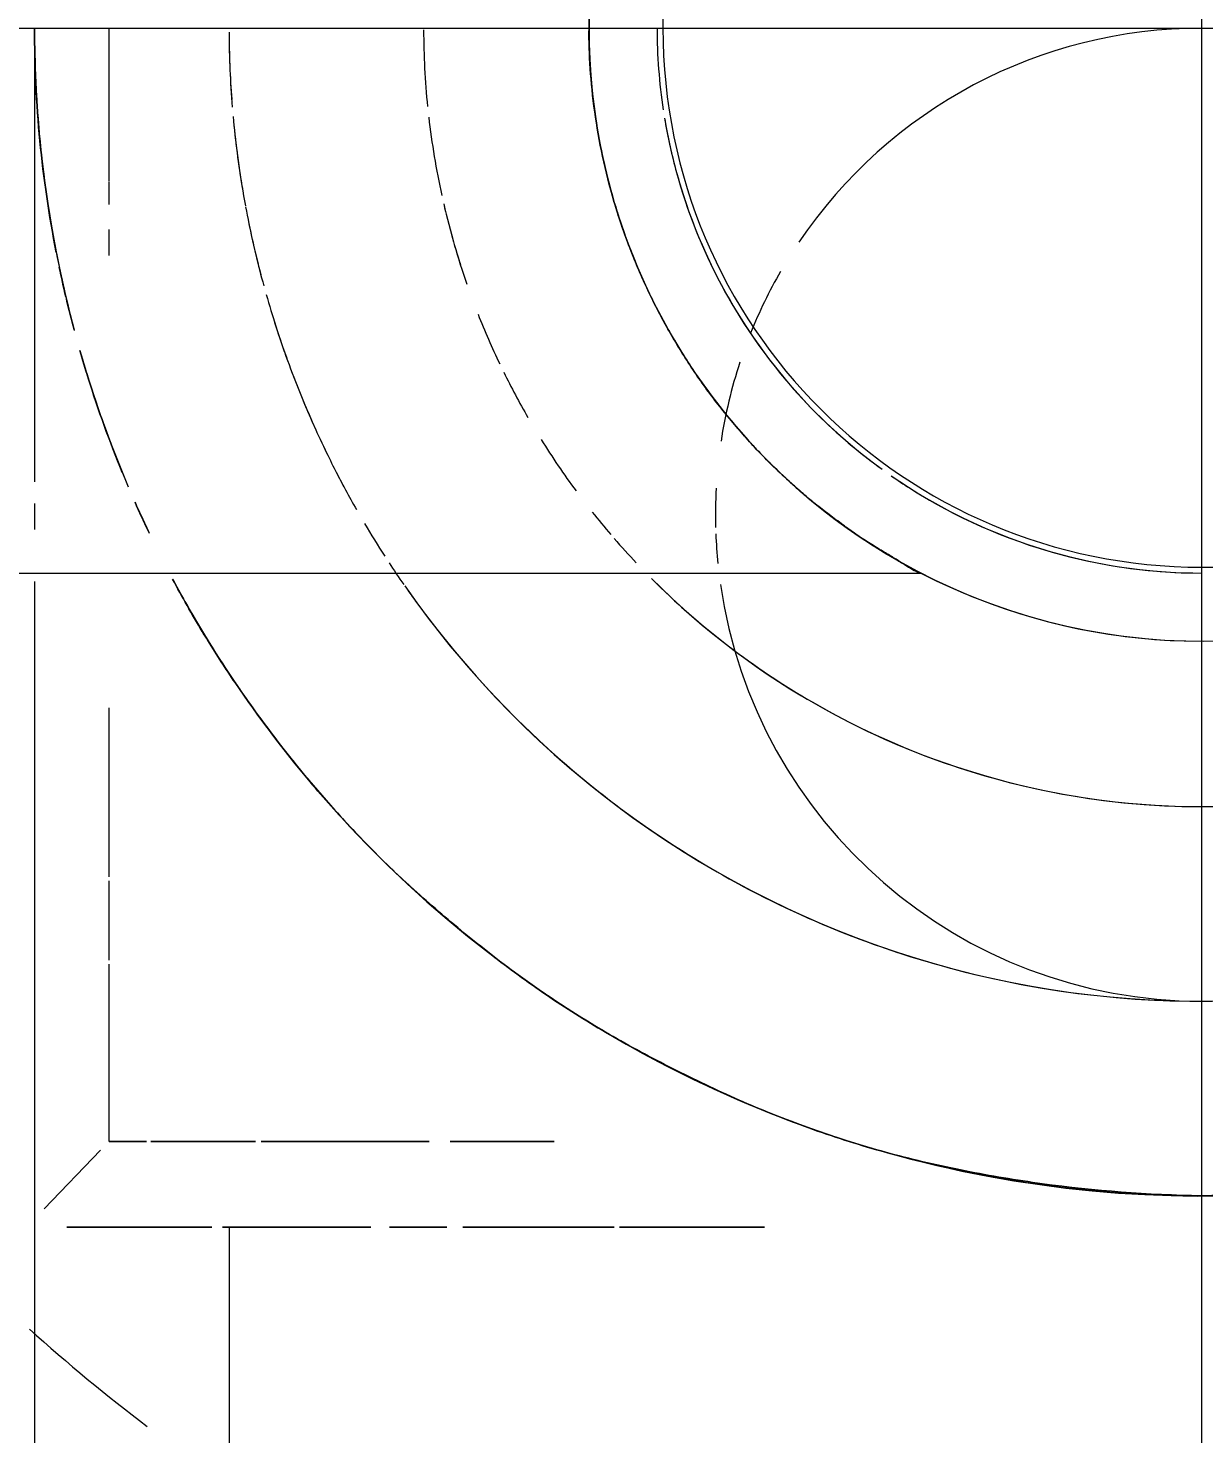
# Model space of a CAD drawing. Header units: metres. Extents: x 15 to 69.3, y -12.4 to 16.4.
# Drawn here: x 27.65739 to 27.6725, y 0.48194 to 0.5 of the extents above; entities that cross this region are included whole.
import ezdxf

# ---------------------------------------------------------------- set-up
doc = ezdxf.new("R2010")
doc.units = ezdxf.units.M
for name, color, linetype, lineweight in [('A-ANNO-DIMS', 7, 'Continuous', 5), ('A-ANNO-DIMS-25', 7, 'Continuous', 5), ('P-PIPE', 7, 'Continuous', 5), ('P-PIPE-CNTR', 7, 'Continuous', 5), ('P-SANR-FIXT', 7, 'Continuous', 5)]:
    doc.layers.add(name, color=color, linetype=linetype, lineweight=lineweight)
doc.styles.add('Century Gothic_4', font='GOTHIC.TTF', dxfattribs={"height": 0.03749999999999999})
doc.dimstyles.new('Setores_1_5_1', dxfattribs={"dimscale": 0.3048, "dimtxt": 0.03915631011440721, "dimasz": 0.2604166666666666, "dimexe": 0.1968503937007874, "dimexo": 0.1230314960629921, "dimgap": 0.1435367454068242, "dimtad": 1, "dimrnd": 0.01, "dimzin": 0, "dimdsep": 46, "dimtxsty": 'Century Gothic_4', "dimblk1": 'OBLIQUE', "dimblk2": 'OBLIQUE', "dimsah": 1, "dimcen": 0.09, "dimazin": 0, "dimtfac": 1, "dimtdec": 4, "dimtix": 1, "dimtmove": 0, "dimatfit": 3, "dimfxl": 1, "dimtvp": 1, "dimtolj": 1, "dimtzin": 0, "dimarcsym": 2})

# ---------------------------------------------------------------- blocks, each defined once
blk = doc.blocks.new('UT_Ducha higiênica - UT_Ducha higiênica-3615605-AA')
at = {"layer": 'P-SANR-FIXT', "color": 253, "true_color": 0xa6a6a6}
for p, q in [((-12.99567345524176, 0.499921267546414), (-12.99567345524176, 0.4941715000674528)), ((-12.99567345524176, 0.4938943387181781), (-12.99567345524176, 0.4935594773499341))]:
    blk.add_line(p, q, dxfattribs=at)
at = {"layer": 'P-SANR-FIXT'}
for p, q in [((-13.01117345524178, 0.4930000000000016), (-12.98428025795449, 0.4930000000000016)), ((-12.99567345524176, 0.4928920168572588), (-12.99567345524176, 0.4749999999999905))]:
    blk.add_line(p, q, dxfattribs=at)
at = {"layer": 'P-SANR-FIXT', "color": 253, "true_color": 0xa6a6a6}
for centre, radius, start, end in [((-12.9806734552417, 0.5), 0.007874580992597302, 6.822289791739245e-13, 180.0000000000003), ((-12.9806734552417, 0.5), 0.007874580992597302, 6.822289791739245e-13, 180.0000000000003), ((-12.9806734552417, 0.5), 0.006924652297968239, 168.2059020599233, 180.0000000000002), ((-12.98067345524178, 0.5), 0.01499999999999861, 180.3037569668564, 195.0000000000001), ((-12.9806734552417, 0.5), 0.007874580992595526, 180, 0), ((-12.9806734552417, 0.5), 0.007874580992595526, 180, 0), ((-12.9806734552417, 0.5), 0.00692465229796646, 180.0000000000001, 0), ((-12.98067345524178, 0.5), 0.01499999999999982, 196.0222052718168, 203.1213506043769), ((-12.98067345524178, 0.5), 0.01499999999999877, 204.1079164798374, 205.625387403827), ((-12.98067345524178, 0.5), 0.01250000000000131, 214.9712508947905, 290.870778094406), ((-12.98067345524176, 0.5000000000000007), 0.009999999999998474, 225.0000000000004, 288.4913028496653), ((-12.98067345524178, 0.5), 0.01499999999999948, 211.6947638326224, 222.0343820554275)]:
    blk.add_arc(centre, radius, start, end, dxfattribs=at)
at = {"layer": 'P-SANR-FIXT'}
for centre, radius, start, end in [((-12.9806734552417, 0.5), 0.007874580992597302, 6.822289791739245e-13, 180.0000000000003), ((-12.9806734552417, 0.5), 0.007874580992595526, 180, 0), ((-12.98067345524178, 0.5), 0.01499999999999975, 208.3745944723337, 292.4570949242017)]:
    blk.add_arc(centre, radius, start, end, dxfattribs=at)
at = {"layer": 'P-SANR-FIXT', "color": 254, "true_color": 0xdfdfdf}
for centre, radius, start, end in [((-12.9806734552417, 0.5), 0.007874580992597302, 120.1427071984726, 180.0000000000003), ((-12.98067345524178, 0.5), 0.01500000000000088, 180.3037569668569, 193.3176962214435), ((-12.98067345524178, 0.5), 0.01250000000000053, 180.2366182109467, 184.2063479693551), ((-12.98067345524176, 0.5000000000000007), 0.009999999999999112, 180.1359100770852, 185.786003582116), ((-12.9806734552417, 0.5), 0.007874580992595678, 180, 209.3829096236791), ((-12.98067345524179, 0.5000000000000092), 0.006999999999999829, 180, 188.6375226234605), ((-12.98067345524179, 0.5000000000000092), 0.006999999999999829, 180, 188.6375226234605), ((-12.98067345524178, 0.5), 0.01249999999999964, 185.2200063776544, 189.4773970808007), ((-12.98067345524176, 0.5000000000000007), 0.01000000000000007, 186.5624999999973, 192.4117640572744), ((-12.98067345524179, 0.5000000000000092), 0.007000000000001114, 189.496322209542, 234.0569333809021), ((-12.98067345524179, 0.5000000000000092), 0.007000000000000226, 189.4963222095408, 195.0000000000006), ((-12.98067345524179, 0.5000000000000092), 0.007000000000002448, 195.0000000000052, 224.9999999999993), ((-12.98067345524178, 0.5), 0.0125000000000015, 190.5763907439905, 194.6805557230547), ((-12.98067345524176, 0.5000000000000007), 0.0100000000000015, 193.0474852816745, 199.2041764538232), ((-12.98067345524178, 0.5), 0.01249999999999959, 195.8800879147087, 199.8351841764778), ((-12.98067345524176, 0.5000000000000007), 0.009999999999999645, 201.5624999999472, 205.5546525334757), ((-12.9806734552417, 0.5), 0.007874580992596638, 210.5673776765181, 240.0000000000031), ((-12.98067345524178, 0.5), 0.01249999999999978, 200.9801059551738, 204.3453914265829), ((-12.98067345524176, 0.5000000000000007), 0.01000000000000049, 206.2254013819032, 209.999999999894), ((-12.98067345524178, 0.5), 0.01499999999999722, 197.5082877629637, 203.1213506043738), ((-12.98067345524179, 0.5000000000000092), 0.007000000000001114, 224.999999999994, 234.0569333809021), ((-12.98067345524178, 0.5), 0.01249999999999982, 205.3546732271691, 208.0916945716871), ((-12.98067345524176, 0.5000000000000007), 0.01000000000000016, 211.9131426798555, 216.4815836154639), ((-12.98067345524179, 0.5000000000000092), 0.00700000000000145, 235.2310273686928, 269.9999999999996), ((-12.98067345524179, 0.5000000000000092), 0.007000000000001469, 235.2310273686932, 239.9999999999872), ((-12.98067345524178, 0.5), 0.01499999999999917, 204.1079164798385, 205.625387403828), ((-12.98067345524179, 0.5000000000000092), 0.00700000000000145, 240.0000000007049, 269.9999999999996), ((-12.98067345524176, 0.5000000000000007), 0.009999999999999815, 218.4374999998515, 220.5845242287455), ((-12.98067345524176, 0.5000000000000007), 0.01000000000000032, 220.9621276741069, 223.3944148815357), ((-12.9806734552417, 0.5), 0.007874580992596638, 240.4019693269605, 299.9999999999962), ((-12.98067345524178, 0.5), 0.01499999999999855, 208.3745944723322, 211.6947638326208), ((-12.98067345524178, 0.5), 0.01249999999999989, 214.9712508947876, 290.8707780944083), ((-12.98067345524176, 0.5000000000000007), 0.00999999999999851, 239.9999999999921, 288.4913028496654), ((-12.98067345524178, 0.5), 0.01499999999999771, 222.034382055424, 224.9999999999998), ((-12.98067345524178, 0.5), 0.01499999999999871, 226.3789540936333, 239.9348695129907), ((-12.98067345524178, 0.5), 0.01499999999999811, 240.0000000000015, 254.4979362410536), ((-12.98067345524178, 0.5), 0.01499999999999803, 254.999999999999, 285.0000000000001), ((-12.98067345524176, 0.5), 0.02249999999998575, 227.9683080098105, 232.9660544384043), ((-12.98067345524176, 0.5), 0.02249999999998575, 227.9683080098105, 232.9660544384043)]:
    blk.add_arc(centre, radius, start, end, dxfattribs=at)
at = {"layer": 'P-SANR-FIXT', "color": 7, "true_color": 0xf3f3f3}
for centre, radius, start, end in [((-12.98067345524178, 0.5), 0.01250000000000002, 180.2366182109472, 184.2063479693551), ((-12.98067345524176, 0.5000000000000007), 0.009999999999999249, 180.1359100770817, 185.7860035821125), ((-12.98067345524178, 0.5), 0.01250000000000034, 185.220006377655, 189.4773970808015), ((-12.98067345524176, 0.5000000000000007), 0.00999999999999989, 186.5625000000059, 192.411764057271), ((-12.98067345524178, 0.5), 0.01249999999999815, 190.576390743988, 194.6805557230552), ((-12.98067345524176, 0.5000000000000007), 0.01000000000000028, 193.0474852816697, 197.6813809569609), ((-12.98067345524178, 0.5), 0.01250000000000119, 195.8800879147108, 199.8351841764803), ((-12.98067345524178, 0.5), 0.01499999999999803, 193.4212472449663, 195), ((-12.98067345524176, 0.5000000000000007), 0.00999999999999909, 201.5624999999547, 205.5546525334725), ((-12.98067345524178, 0.5), 0.01499999999999945, 196.022205271817, 197.4832423373613), ((-12.98067345524178, 0.5), 0.01250000000000014, 200.9801059551748, 204.3453914265837), ((-12.98067345524176, 0.5000000000000007), 0.01000000000000128, 206.2254013819032, 209.999999999894), ((-12.98067345524178, 0.5), 0.01250000000000054, 205.3546732271707, 208.0916945716885), ((-12.98067345524176, 0.5000000000000007), 0.01000000000000101, 211.9131426798558, 216.4815836154648), ((-12.98067345524176, 0.5000000000000007), 0.01000000000000092, 218.4374999998531, 220.584524228741), ((-12.98067345524176, 0.5000000000000007), 0.009999999999999622, 220.9621276741038, 223.3944148815326), ((-12.98067345524176, 0.5000000000000007), 0.01000000000000147, 225.000000000008, 239.999999999857)]:
    blk.add_arc(centre, radius, start, end, dxfattribs=at)
at = {"layer": 'P-SANR-FIXT'}
for points, knots in [([(-12.9885480362343, 0.5), (-12.98854474814982, 0.5001533981529037), (-12.98853383109674, 0.5004473710641563), (-12.9885110613701, 0.500777425325057), (-12.98848425970254, 0.501016019920335), (-12.98845960466299, 0.5011816090876627), (-12.98843360072621, 0.5013333583706098), (-12.98840977006324, 0.5014708042318814), (-12.98838689999023, 0.5015933814801337), (-12.98835482628188, 0.5017363033173834), (-12.98830787333397, 0.5019314333450662), (-12.98829263331238, 0.5020000000000018), (-12.9882898208979, 0.5020000000000018)], [0, 0, 0, 0, 0.125, 0.25, 0.3125, 0.375, 0.4375, 0.5, 0.5625, 0.625, 0.75, 1, 1, 1, 1]), ([(-12.98428025795449, 0.4930000000000018), (-12.98429934186843, 0.4930000000000018), (-12.9843481825462, 0.4930210057822786), (-12.98445486569706, 0.4930843153777629), (-12.98455339391697, 0.4931479274532062), (-12.98467949906087, 0.4932253259400249), (-12.98483129402311, 0.4933146622454013), (-12.98499656886028, 0.4934154250368425), (-12.98516186665882, 0.4935282880690359), (-12.98532904122358, 0.4936516634472162), (-12.9855064020326, 0.4937834284536297), (-12.985686627571, 0.4939246746516761), (-12.98586476425506, 0.4940770649946302), (-12.98604201776929, 0.4942397359988164), (-12.98622164598014, 0.4944107035655497), (-12.98639989391494, 0.4945912428150969), (-12.98657362616791, 0.4947826470772285), (-12.98674424190479, 0.4949841923847041), (-12.98691345540652, 0.4951943763859976), (-12.9870782396176, 0.4954141188177311), (-12.98723567159279, 0.4956441423857179), (-12.98738715328217, 0.4958839053327756), (-12.98758366423916, 0.4962147776605745), (-12.98780804972206, 0.4966491437327665), (-12.98804093909326, 0.4972019080721016), (-12.98829971504076, 0.4979627882467036), (-12.98850265825997, 0.4989416874267582), (-12.98855254859358, 0.4996646796792813), (-12.9885480362343, 0.5)], [0, 0, 0, 0, 0.05555555555555555, 0.08333333333333333, 0.1111111111111111, 0.1388888888888889, 0.1666666666666667, 0.1944444444444444, 0.2222222222222222, 0.25, 0.2777777777777778, 0.3055555555555556, 0.3333333333333333, 0.361111111111111, 0.3888888888888888, 0.4166666666666666, 0.4444444444444444, 0.4722222222222222, 0.5, 0.5277777777777778, 0.5555555555555556, 0.5833333333333334, 0.6111111111111112, 0.6666666666666666, 0.7222222222222222, 0.7777777777777778, 0.8888888888888888, 1, 1, 1, 1]), ([(-12.9881869442073, 0.4870174161445041), (-12.98845133878249, 0.4871678795928431), (-12.98896423225897, 0.4874812016205357), (-12.98968780697739, 0.4879984241793218), (-12.99036632662248, 0.4885466817882834), (-12.99100197818028, 0.4891118411882339), (-12.99159255795142, 0.4896977428797219), (-12.9923188340934, 0.4905189077894745), (-12.99293354066764, 0.4913351359570827), (-12.99333430041032, 0.4919509520869509), (-12.99344650465815, 0.492132537796991)], [0.2857142857142857, 0.2857142857142857, 0.2857142857142857, 0.2857142857142857, 0.3214285714285714, 0.3571428571428571, 0.3928571428571428, 0.4285714285714285, 0.4642857142857143, 0.5, 0.5714285714285714, 0.6008468059628753, 0.6008468059628753, 0.6008468059628753, 0.6008468059628753])]:
    blk.add_open_spline(points, degree=3, knots=knots, dxfattribs=at)
at = {"layer": 'P-SANR-FIXT', "color": 253, "true_color": 0xa6a6a6}
for points, knots in [([(-12.9882898208979, 0.5020000000000018), (-12.98829263331238, 0.5020000000000018), (-12.98830787333397, 0.5019314333450662), (-12.98835482628188, 0.5017363033173834), (-12.98838689999023, 0.5015933814801337), (-12.98840977006324, 0.5014708042318814), (-12.98843360072621, 0.5013333583706098), (-12.98845960466299, 0.5011816090876628), (-12.98848425970254, 0.501016019920335), (-12.9885110613701, 0.5007774253250571), (-12.98853383109674, 0.5004473710641563), (-12.98854474814982, 0.5001533981529037), (-12.9885480362343, 0.5)], [0, 0, 0, 0, 0.25, 0.375, 0.4375, 0.5, 0.5625, 0.625, 0.6875, 0.75, 0.875, 1, 1, 1, 1]), ([(-12.9885480362343, 0.5), (-12.98855254859358, 0.4996646796792814), (-12.98850265840542, 0.4989416873827646), (-12.98829971464075, 0.4979627883676859), (-12.98804093978417, 0.4972019078631322), (-12.98780804708567, 0.49664914453015), (-12.98758367201196, 0.4962147753096681), (-12.98738713981841, 0.4958839094049303), (-12.98722310491462, 0.4956241449620156), (-12.98703823748424, 0.4953573039787963), (-12.98682959020424, 0.4950872466063159), (-12.98665164379957, 0.4948741761581228), (-12.98650887194854, 0.4947105434168598), (-12.98636286793099, 0.4945529904680925), (-12.98617694839793, 0.4943661734607848), (-12.98598972722664, 0.4941916836924792), (-12.9858427294772, 0.4940583748850874), (-12.9856941412331, 0.493930953619048), (-12.98550606517889, 0.4937825439161491), (-12.98532206066773, 0.4936464578936804), (-12.98518223631991, 0.4935443169422226), (-12.9850460180809, 0.4934471501305591), (-12.98487049779065, 0.4933377553012193), (-12.98470984995896, 0.4932430949781096), (-12.98459951260753, 0.4931768247085125), (-12.98450646335914, 0.493117128802866), (-12.98437180843404, 0.4930328087768886), (-12.98430411284691, 0.4930000000000018), (-12.98428025795449, 0.4930000000000018)], [0, 0, 0, 0, 0.1111111111111111, 0.2222222222222222, 0.2777777777777778, 0.3333333333333333, 0.3888888888888888, 0.4166666666666666, 0.4444444444444444, 0.4791666666666666, 0.5138888888888888, 0.548611111111111, 0.5659722222222221, 0.5833333333333333, 0.6180555555555555, 0.6527777777777777, 0.6701388888888888, 0.6875, 0.7222222222222222, 0.7569444444444444, 0.7743055555555556, 0.7916666666666667, 0.826388888888889, 0.8611111111111112, 0.8784722222222223, 0.8958333333333334, 0.9305555555555556, 1, 1, 1, 1]), ([(-12.99344650465815, 0.492132537796991), (-12.99347051846109, 0.4921714005276092), (-12.99362931319043, 0.4924313060471991), (-12.9937784417371, 0.4926955413188769), (-12.9938988761766, 0.4929215397203008)], [0.6008468059628753, 0.6008468059628753, 0.6008468059628753, 0.6008468059628753, 0.6071428571428571, 0.6428571428571428, 0.6428571428571428, 0.6428571428571428, 0.6428571428571428]), ([(-12.99344651785987, 0.4921325013576761), (-12.99333433631374, 0.4919508529865294), (-12.9930755611272, 0.4915529645403607), (-12.99263987158553, 0.4909471794049187), (-12.99213739530743, 0.4903132570480305), (-12.99159252305116, 0.4896978392112094), (-12.99100198753178, 0.4891118153762895), (-12.99036632411676, 0.488546688704573), (-12.9896878076488, 0.4879984223261074), (-12.98896423207907, 0.4874812021171028), (-12.98845133875465, 0.4871678796696622), (-12.9881869442073, 0.487017416144504)], [0.3991531940371247, 0.3991531940371247, 0.3991531940371247, 0.3991531940371247, 0.4285714285714285, 0.4642857142857143, 0.5, 0.5357142857142857, 0.5714285714285714, 0.6071428571428571, 0.6428571428571428, 0.6785714285714286, 0.7142857142857143, 0.7142857142857143, 0.7142857142857143, 0.7142857142857143]), ([(-12.98067345524176, 0.485), (-12.98136848930868, 0.4850132492004211), (-12.98239610821548, 0.4850909462854584), (-12.98371842574391, 0.4853117040873657), (-12.98436062469468, 0.4854591167248771), (-12.98467682913511, 0.4855441016373893)], [0, 0, 0, 0, 0.07142857142857142, 0.1071428571428571, 0.1428571428571428, 0.1428571428571428, 0.1428571428571428, 0.1428571428571428]), ([(-12.97667008134841, 0.4855441016373974), (-12.9769862857887, 0.4854591167244881), (-12.97762848473967, 0.4853117040875523), (-12.978950802268, 0.485090946285354), (-12.97997842117484, 0.4850132492004227), (-12.98067345524176, 0.485)], [0.8571428571428571, 0.8571428571428571, 0.8571428571428571, 0.8571428571428571, 0.8928571428571428, 0.9285714285714286, 1, 1, 1, 1])]:
    blk.add_open_spline(points, degree=3, knots=knots, dxfattribs=at)
for points in [[(-12.99539430594519, 0.4971196259673837), (-12.99558099873775, 0.4980724370297381), (-12.99567345524176, 0.4990307778189125), (-12.99567345524176, 0.5)], [(-12.99527060086797, 0.4965473163450939), (-12.99530033732199, 0.4966730232004156), (-12.99532840321529, 0.4967988832566634), (-12.99535481198726, 0.4969248593100481)], [(-12.99454571905544, 0.4942938369560595), (-12.99471005128644, 0.4946931434101678), (-12.99485576987592, 0.4950964661238282), (-12.9949833403183, 0.4955025164821455)], [(-12.99421068182781, 0.4935392686985733), (-12.99426944275981, 0.4936624607743256), (-12.99432637116306, 0.493786047445314), (-12.9943814742574, 0.493910027552476)], [(-12.98467682913511, 0.4855441016373893), (-12.98499303357555, 0.4856290865499014), (-12.98561565238652, 0.4858216135624387), (-12.98651647590112, 0.4861754627955352), (-12.98737786480784, 0.4865784209305017), (-12.98792254963211, 0.4868669526961651), (-12.9881869442073, 0.4870174161445041)]]:
    blk.add_open_spline(points, degree=3, dxfattribs=at)
at = {"layer": 'P-SANR-FIXT', "color": 254, "true_color": 0xdfdfdf}
for points in [[(-12.99567345524176, 0.5), (-12.99567345524176, 0.4990307778189126), (-12.9955810012811, 0.4980724300095968), (-12.99539430594519, 0.4971196259673838)], [(-12.99535481140349, 0.4969248609213678), (-12.99532840221727, 0.49679888601141), (-12.99530033584795, 0.4966730272690342), (-12.99527059890922, 0.4965473217516214)], [(-12.9951645282602, 0.4961261216676432), (-12.99519959356478, 0.4962573322972917), (-12.99523281101934, 0.4963887564945836), (-12.99526419604975, 0.4965203515565423)], [(-12.99498523908498, 0.4955085646348673), (-12.9950219406416, 0.4956255568957481), (-12.99505713602964, 0.4957427750297461), (-12.99509083638074, 0.4958601882214438)], [(-12.99498333525399, 0.4955025304606231), (-12.99485576441185, 0.4950964812057284), (-12.99471004689806, 0.4946931555229389), (-12.99454571905544, 0.4942938369560595)], [(-12.99438147890581, 0.4939100147219694), (-12.9943263772552, 0.4937860306298233), (-12.99426945004246, 0.4936624406728045), (-12.994210689487, 0.4935392475577338)], [(-12.9881869442073, 0.487017416144504), (-12.98792254965994, 0.4868669526193458), (-12.98737786479492, 0.4865784209661536), (-12.98651647590458, 0.4861754627859823), (-12.98561565238559, 0.4858216135649983), (-12.9849930335754, 0.4856290865502981), (-12.98467682913511, 0.4855441016373894)]]:
    blk.add_open_spline(points, degree=3, dxfattribs=at)
at = {"layer": 'P-SANR-FIXT', "color": 7, "true_color": 0xf3f3f3}
for points in [[(-12.9952641939869, 0.4965203572503988), (-12.99523280844796, 0.4963887635920796), (-12.99519959047948, 0.4962573408133008), (-12.99516452471649, 0.49612613144899)], [(-12.99509083200183, 0.4958602003080713), (-12.99505713133187, 0.4957427879965128), (-12.99502193570274, 0.4956255705279756), (-12.99498523402674, 0.4955085785966092)]]:
    blk.add_open_spline(points, degree=3, dxfattribs=at)
at = {"layer": 'P-SANR-FIXT', "color": 254, "true_color": 0xdfdfdf}
for points, knots in [([(-12.9938988761766, 0.4929215397203008), (-12.99377843442496, 0.4926955615017836), (-12.99362929017178, 0.4924313695831265), (-12.99347052680422, 0.4921713774989402), (-12.99344651785987, 0.4921325013576761)], [0.3571428571428571, 0.3571428571428571, 0.3571428571428571, 0.3571428571428571, 0.3928571428571428, 0.3991531940371247, 0.3991531940371247, 0.3991531940371247, 0.3991531940371247]), ([(-12.98467682913511, 0.4855441016373894), (-12.98436062469482, 0.4854591167244807), (-12.98371842574385, 0.4853117040875461), (-12.98239610821553, 0.4850909462853504), (-12.98136848930868, 0.4850132492004212), (-12.98067345524176, 0.485)], [0.8571428571428571, 0.8571428571428571, 0.8571428571428571, 0.8571428571428571, 0.8928571428571428, 0.9285714285714286, 1, 1, 1, 1]), ([(-12.98067345524176, 0.485), (-12.97997842117484, 0.4850132492004227), (-12.97895080226804, 0.4850909462854621), (-12.97762848473961, 0.4853117040873721), (-12.97698628578884, 0.4854591167248846), (-12.97667008134841, 0.4855441016373974)], [0, 0, 0, 0, 0.07142857142857142, 0.1071428571428571, 0.1428571428571428, 0.1428571428571428, 0.1428571428571428, 0.1428571428571428])]:
    blk.add_open_spline(points, degree=3, knots=knots, dxfattribs=at)
blk = doc.blocks.new('Joelho 45_90 - Agua Fria_Soldavel - MEP - Tigre - Standard-V36-AA')
at = {"layer": 'P-PIPE', "color": 7, "true_color": 0xf3f3f3}
blk.add_line((-12.99471345524176, 0.4999815550588491), (-12.99471345524176, 0.4999991665992873), dxfattribs=at)
at = {"layer": 'P-PIPE', "color": 254, "true_color": 0xdfdfdf}
for p, q in [((-12.99471345524176, 0.4977330350827518), (-12.99471345524176, 0.4980260798622066)), ((-12.99471345524176, 0.4970771031665178), (-12.99471345524176, 0.4974144394267043)), ((-12.99482404246251, 0.4855852396765816), (-12.99554936872431, 0.4848325426124524)), ((-12.99423505384286, 0.4857000000000015), (-12.99471345524176, 0.4857000000000015)), ((-12.99471345524176, 0.4857000000000009), (-12.99423505384286, 0.4857000000000009)), ((-12.99283245191089, 0.4857000000000015), (-12.99417774834761, 0.4857000000000015)), ((-12.99417774834761, 0.4857000000000009), (-12.99283245191089, 0.4857000000000009)), ((-12.99060123444962, 0.4857000000000015), (-12.99276186620739, 0.4857000000000015)), ((-12.99276186620739, 0.4857000000000009), (-12.99060123444962, 0.4857000000000009)), ((-12.98899421423666, 0.4857000000000015), (-12.9903315042754, 0.4857000000000015)), ((-12.9903315042754, 0.4857000000000009), (-12.98899421423666, 0.4857000000000009)), ((-12.99525893521873, 0.4846000000000009), (-12.99339518591241, 0.4846000000000009)), ((-12.99339518591241, 0.4846000000000009), (-12.99525893521873, 0.4846000000000009)), ((-12.9932596888797, 0.4846000000000009), (-12.99135076763768, 0.4846000000000009)), ((-12.99135076763768, 0.4846000000000009), (-12.9932596888797, 0.4846000000000009)), ((-12.99111134299404, 0.4846000000000009), (-12.99037479761115, 0.4846000000000009)), ((-12.99037479761115, 0.4846000000000009), (-12.99111134299404, 0.4846000000000009)), ((-12.99016854750716, 0.4846000000000009), (-12.98822345524176, 0.4846000000000009)), ((-12.98822345524176, 0.4846000000000009), (-12.99016854750716, 0.4846000000000009)), ((-12.98815710261933, 0.4846000000000009), (-12.98629087343796, 0.4846000000000009)), ((-12.98629087343796, 0.4846000000000009), (-12.98815710261933, 0.4846000000000009))]:
    blk.add_line(p, q, dxfattribs=at)
at = {"layer": 'P-PIPE', "color": 254, "true_color": 0xdfdfdf, "flags": 128}
for points in [[(-12.99471345524176, 0.4995526259316886), (-12.99471345524176, 0.4996834638148231), (-12.99471345524176, 0.4997919311388344), (-12.99471345524176, 0.4998778543791401), (-12.99471345524176, 0.4999410960768858), (-12.99471345524176, 0.4999815550588491)], [(-12.99471345524176, 0.4980323804495796), (-12.99471345524176, 0.498311996638454), (-12.99471345524176, 0.4985714363231231), (-12.99471345524176, 0.4988102844554343), (-12.99471345524176, 0.4990281589293308), (-12.99471345524176, 0.4992247111921256), (-12.99471345524176, 0.4993996268021353), (-12.99471345524176, 0.4995526259316886)], [(-12.99471345524176, 0.4890991475579072), (-12.99471345524176, 0.4896518857744656), (-12.99471345524176, 0.4901983018168095), (-12.99471345524176, 0.4907375215358337), (-12.99471345524176, 0.4912686822950127)], [(-12.99471345524176, 0.4880292669161017), (-12.99471345524176, 0.4885409714303683), (-12.99471345524176, 0.4890454573417095)], [(-12.99471345524176, 0.4856999999999975), (-12.99471345524176, 0.4862718474788673), (-12.99471345524176, 0.4868427801237565), (-12.99471345524176, 0.4874118845642295), (-12.99471345524176, 0.4879782503545835)]]:
    blk.add_lwpolyline(points, dxfattribs=at)
at = {"layer": 'P-PIPE', "color": 254, "true_color": 0xdfdfdf}
for radius, start, end in [(0.01249999999999954, 224.9999999999977, 239.9999999998981), (0.01250000000000199, 239.9999999999981, 254.99999999989)]:
    blk.add_arc((-12.98067345524176, 0.5000000000000009), radius, start, end, dxfattribs=at)
blk = doc.blocks.new('DIMBLOCK27-AA')
at = {"layer": 'A-ANNO-DIMS-25', "lineweight": 25}
for p, q in [((28.2753146334737, 1.799999999999979), (28.2356271334737, 1.839687499999979)), ((28.2753146334737, 1.799999999999979), (28.3150021334737, 1.760312499999979)), ((28.2753146334737, 0), (28.2356271334737, 0.03968750000000002)), ((28.2753146334737, 0), (28.3150021334737, -0.03968750000000002))]:
    blk.add_line(p, q, dxfattribs=at)
at = {"layer": 'A-ANNO-DIMS-25'}
for p, q in [((28.2753146334737, 1.799999999999979), (27.30197464336463, 1.799999999999979)), ((28.2753146334737, 1.799999999999979), (28.2753146334737, 0)), ((28.2753146334737, 1.799999999999979), (28.3353146334737, 1.799999999999979)), ((28.2753146334737, 0), (28.2153146334737, 0)), ((28.2753146334737, 0), (28.29394123423038, 0))]:
    blk.add_line(p, q, dxfattribs=at)
at = {"layer": 'A-ANNO-DIMS-25', "color": 0, "insert": (28.18349864503013, 0.8173366786473522), "char_height": 0.03749999999999999, "width": 0.1983919712463298, "attachment_point": 1, "rotation": 90, "line_spacing_factor": 0.9845015114479527, "style": 'Century Gothic_4'}
blk.add_mtext('1,80 m', dxfattribs=at)
blk = doc.blocks.new('_Oblique')
at = {"color": 0, "linetype": 'ByBlock', "lineweight": -2}
blk.add_line((-0.5, -0.5), (0.5, 0.5), dxfattribs=at)

msp = doc.modelspace()

# ---------------------------------------------------------------- linework, layer by layer
at = {"layer": 'P-PIPE', "color": 254, "true_color": 0xdfdfdf}
msp.add_line((27.6599707913182, 0.4846000000000003), (27.6599707913182, 0.4785961872382778), dxfattribs=at)
at = {"layer": 'P-PIPE', "color": 7, "true_color": 0xf3f9f3}
for centre, radius, start, end in [((27.67247079131821, 0.5000000000000007), 0.01249999999999938, 180.2590173088293, 184.6669525520669), ((27.67247079131821, 0.5000000000000007), 0.01249999999999963, 185.7133614802684, 190.5228548583702), ((27.67247079131821, 0.5000000000000007), 0.01250000000000226, 191.5746315112828, 195.3486619830587), ((27.67247079131821, 0.4937500000000007), 0.00625000000000088, 150.0000000003272, 158.0852367710425), ((27.67247079131821, 0.5000000000000007), 0.01250000000000364, 197.3085042003529, 201.5543957827761), ((27.67247079131821, 0.5000000000000007), 0.01250000000000043, 202.513831275738, 206.1225543699781), ((27.67247079131821, 0.5000000000000007), 0.01249999999999894, 206.9789671165021, 209.6513380168297), ((27.67247079131821, 0.4937500000000007), 0.00625000000000242, 176.8837100397345, 181.5288006155972), ((27.67247079131821, 0.5000000000000007), 0.01250000000000052, 210.6072353854892, 212.8635555577848), ((27.67247079131821, 0.4937500000000007), 0.006249999999998744, 182.2400705865498, 185.756124787505), ((27.67247079131821, 0.5000000000000007), 0.0124999999999991, 213.3304061519978, 214.8699239169931)]:
    msp.add_arc(centre, radius, start, end, dxfattribs=at)
at = {"layer": 'P-PIPE', "color": 254, "true_color": 0xdfefdf}
for centre, radius, start, end in [((27.67247079131821, 0.4937500000000007), 0.006250000000001421, 90, 145.9551692376568), ((27.67247079131821, 0.4937500000000007), 0.006250000000000939, 188.2366381703383, 269.9999999999996), ((27.67247079131821, 0.5000000000000007), 0.01250000000000028, 215.276024198832, 216.1879421816999), ((27.67247079131821, 0.5000000000000007), 0.01249999999999971, 217.0549479239456, 290.2828117470536)]:
    msp.add_arc(centre, radius, start, end, dxfattribs=at)
at = {"layer": 'P-PIPE', "color": 7, "true_color": 0xfafcfa}
msp.add_arc((27.67247079131821, 0.4937500000000007), 0.006249999999999283, 161.7261092144388, 171.3045015008028, dxfattribs=at)
at = {"layer": 'P-PIPE-CNTR'}
for p, q in [((27.67247079131823, 0.4749999999999858), (27.67247079131823, 0.5249999999999858)), ((27.64747079131822, 0.4999999999999857), (27.69747079131822, 0.4999999999999857))]:
    msp.add_line(p, q, dxfattribs=at)

# ---------------------------------------------------------------- block references
at = {"layer": 'P-PIPE', "color": 254, "true_color": 0xdfdfdf}
msp.add_blockref('Joelho 45_90 - Agua Fria_Soldavel - MEP - Tigre - Standard-V36-AA', (40.65314424655997, 0), dxfattribs=at)
at = {"layer": 'P-SANR-FIXT', "color": 254, "true_color": 0xdfdfdf}
msp.add_blockref('UT_Ducha higiênica - UT_Ducha higiênica-3615605-AA', (40.65314424655997, 0), dxfattribs=at)

# ---------------------------------------------------------------- dimensions: what is measured, and where the dimension line sits
at = {"layer": 'A-ANNO-DIMS'}
dim = msp.add_linear_dim(base=(28.27531463347371, -9.025845792618279e-18), p1=(27.26447464336463, 1.799999999999979), p2=(28.33144123423038, 0), angle=89.99999999999991, dimstyle='Setores_1_5_1', override={"dimpost": '<>', "dimfxl": 2.092466894845317}, dxfattribs=at)
dim.commit()
dim.dimension.update_dxf_attribs({"geometry": 'DIMBLOCK27-AA', "text_midpoint": (28.21187139743418, 0.8999999999999818)})

doc.saveas('drawing.dxf')
